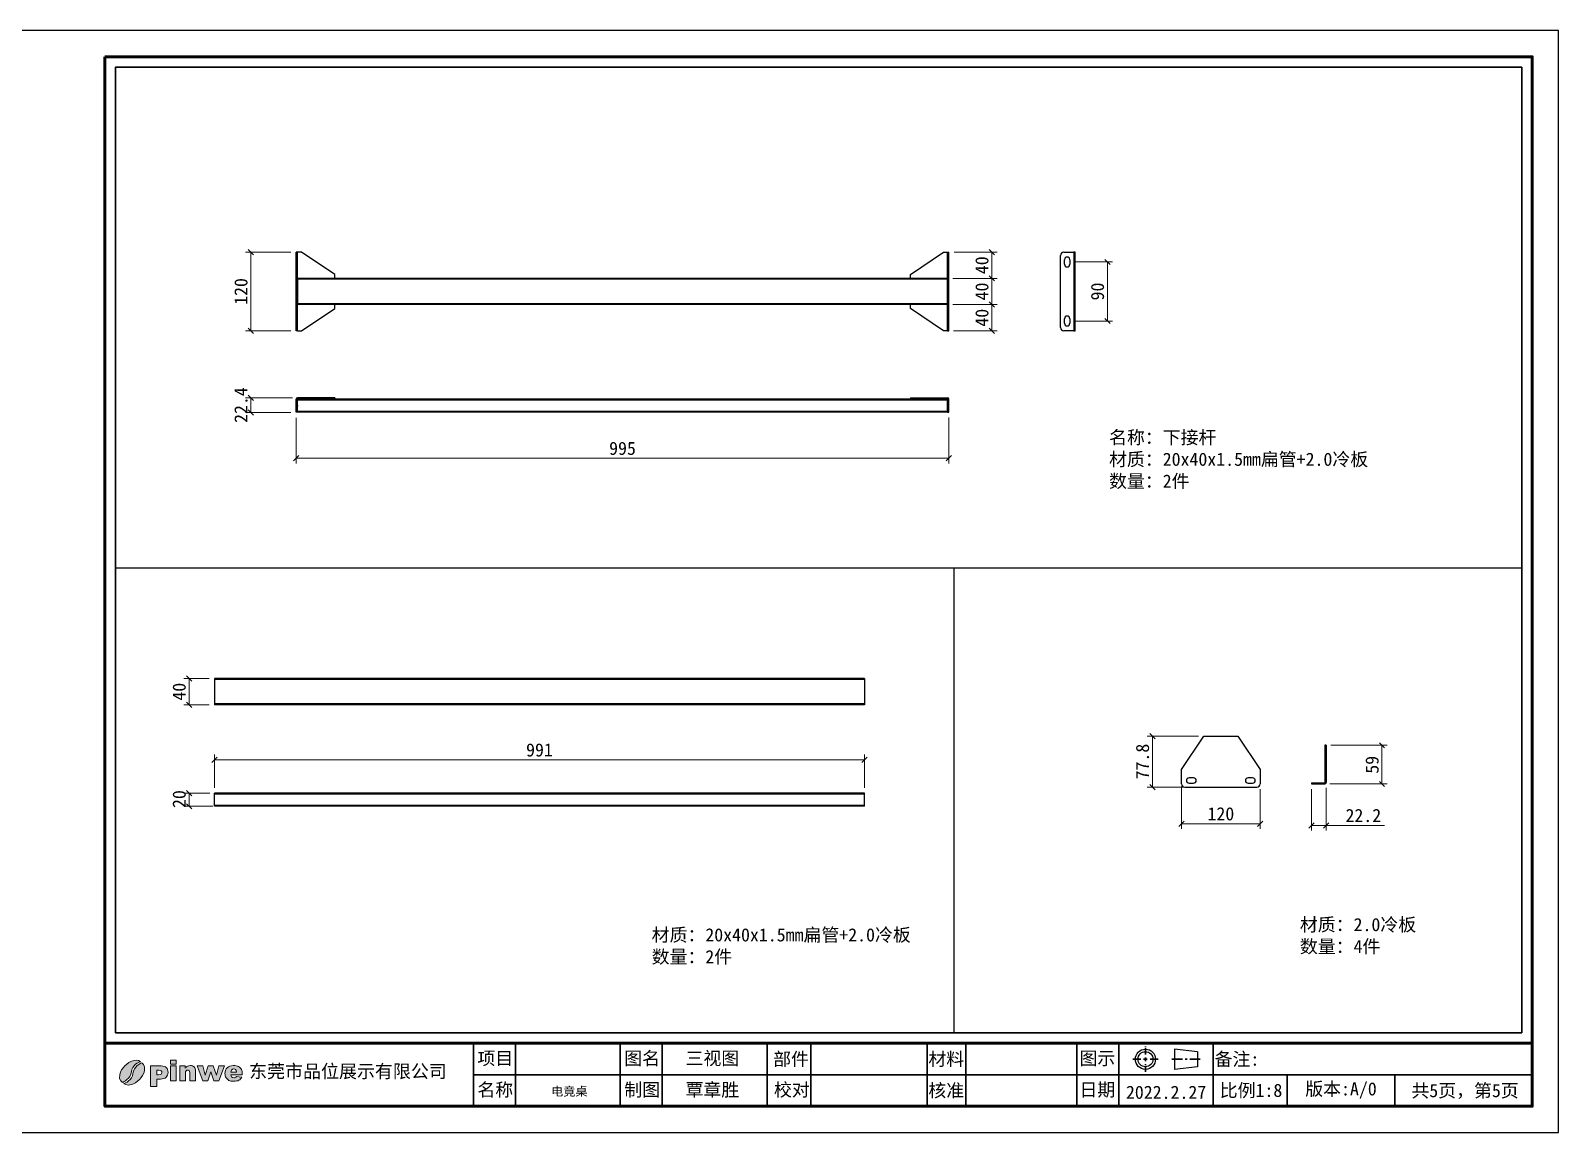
# Model space of a CAD drawing. Header units: inches. Extents: x 21728 to 86065, y -20660 to 1996.
# Drawn here: x 83736 to 86065, y -14953 to -13273 of the extents above; entities that cross this region are included whole.
import ezdxf

# ---------------------------------------------------------------- set-up
doc = ezdxf.new("R2010")
doc.units = ezdxf.units.IN
doc.header["$MEASUREMENT"] = 0
doc.linetypes.add('CENTER2', pattern=[28.575, 19.05, -3.175, 3.175, -3.175])
doc.layers.add('_U+56FE_U+5C42 1', color=7, linetype='Continuous')
doc.layers.add('图框', color=5, linetype='Continuous', lineweight=60)
doc.layers.add('轮廓线', color=7, linetype='Continuous', lineweight=30)
doc.styles.add('ee', font='simfang.ttf')
doc.styles.get("Standard").update_dxf_attribs({"font": 'arial.ttf'})
doc.styles.add('宋体', font='')
doc.styles.add('样式 1', font='')
doc.styles.get('宋体').set_extended_font_data('SimSun')
doc.styles.get('样式 1').set_extended_font_data('SimSun')
doc.dimstyles.new('1-8', dxfattribs={"dimscale": 8, "dimtxt": 2.5, "dimasz": 1, "dimexe": 1, "dimexo": 1, "dimtad": 1, "dimdec": 1, "dimdsep": 46, "dimtxsty": '宋体', "dimblk": 'OBLIQUE', "dimcen": 2.5, "dimclrd": 3, "dimclre": 3, "dimclrt": 256, "dimadec": 0, "dimazin": 0, "dimtfac": 1, "dimtdec": 1, "dimtmove": 1, "dimatfit": 3, "dimfxl": 0, "dimlwd": 9, "dimlwe": 9, "dimarcsym": 0})

# ---------------------------------------------------------------- blocks, each defined once
blk = doc.blocks.new('_Oblique')
at = {"color": 0, "linetype": 'ByBlock', "lineweight": -2}
blk.add_line((-0.5, -0.5), (0.5, 0.5), dxfattribs=at)
blk = doc.blocks.new('*D200')
at = {"color": 3, "lineweight": 9, "transparency": 16777216}
for p, q in [((84135.1, -13833), (84063.8, -13833)), ((84071.8, -13855.5), (84071.8, -13833)), ((84132.9, -13855.5), (84063.8, -13855.5))]:
    blk.add_line(p, q, dxfattribs=at)
at = {"layer": 'Defpoints', "color": 0, "transparency": 16777216}
for p in [(84071.8, -13833), (84143.1, -13833), (84140.9, -13855.5)]:
    blk.add_point(p, dxfattribs=at)
at = {"color": 3, "lineweight": 9, "transparency": 16777216, "xscale": 8, "yscale": 8, "zscale": 8}
for p, rotation in [((84071.8, -13833), 90), ((84071.8, -13855.5), 270)]:
    blk.add_blockref('_Oblique', p, dxfattribs=dict(at, rotation=rotation))
at = {"transparency": 16777216, "insert": (84056.8, -13844.2), "char_height": 20, "attachment_point": 5, "rotation": 90, "style": '宋体'}
blk.add_mtext('22.4', dxfattribs=at)
blk = doc.blocks.new('*D201')
at = {"color": 3, "lineweight": 9, "transparency": 16777216}
for p, q in [((84132.9, -13611), (84063.8, -13611)), ((84071.8, -13731), (84071.8, -13611)), ((84132.9, -13731), (84063.8, -13731))]:
    blk.add_line(p, q, dxfattribs=at)
at = {"layer": 'Defpoints', "color": 0, "transparency": 16777216}
for p in [(84071.8, -13611), (84140.9, -13611), (84140.9, -13731)]:
    blk.add_point(p, dxfattribs=at)
at = {"color": 3, "lineweight": 9, "transparency": 16777216, "xscale": 8, "yscale": 8, "zscale": 8}
for p, rotation in [((84071.8, -13611), 90), ((84071.8, -13731), 270)]:
    blk.add_blockref('_Oblique', p, dxfattribs=dict(at, rotation=rotation))
at = {"transparency": 16777216, "insert": (84056.8, -13671), "char_height": 20, "attachment_point": 5, "rotation": 90, "style": '宋体'}
blk.add_mtext('120', dxfattribs=at)
blk = doc.blocks.new('*D202')
at = {"color": 3, "lineweight": 9, "transparency": 16777216}
for p, q in [((85143.9, -13611), (85209.4, -13611)), ((85201.4, -13611), (85201.4, -13651)), ((85141.9, -13651), (85209.4, -13651))]:
    blk.add_line(p, q, dxfattribs=at)
at = {"layer": 'Defpoints', "color": 0, "transparency": 16777216}
for p in [(85135.9, -13611), (85133.9, -13651), (85201.4, -13651)]:
    blk.add_point(p, dxfattribs=at)
at = {"color": 3, "lineweight": 9, "transparency": 16777216, "xscale": 8, "yscale": 8, "zscale": 8}
for p, rotation in [((85201.4, -13611), 90), ((85201.4, -13651), 270)]:
    blk.add_blockref('_Oblique', p, dxfattribs=dict(at, rotation=rotation))
at = {"transparency": 16777216, "insert": (85186.4, -13631), "char_height": 20, "attachment_point": 5, "rotation": 90, "style": '宋体'}
blk.add_mtext('40', dxfattribs=at)
blk = doc.blocks.new('*D203')
at = {"color": 3, "lineweight": 9, "transparency": 16777216}
for p, q in [((85141.9, -13651), (85209.4, -13651)), ((85201.4, -13651), (85201.4, -13691)), ((85141.9, -13691), (85209.4, -13691))]:
    blk.add_line(p, q, dxfattribs=at)
at = {"layer": 'Defpoints', "color": 0, "transparency": 16777216}
for p in [(85133.9, -13651), (85133.9, -13691), (85201.4, -13691)]:
    blk.add_point(p, dxfattribs=at)
at = {"color": 3, "lineweight": 9, "transparency": 16777216, "xscale": 8, "yscale": 8, "zscale": 8}
for p, rotation in [((85201.4, -13651), 90), ((85201.4, -13691), 270)]:
    blk.add_blockref('_Oblique', p, dxfattribs=dict(at, rotation=rotation))
at = {"transparency": 16777216, "insert": (85186.4, -13671), "char_height": 20, "attachment_point": 5, "rotation": 90, "style": '宋体'}
blk.add_mtext('40', dxfattribs=at)
blk = doc.blocks.new('*D204')
at = {"color": 3, "lineweight": 9, "transparency": 16777216}
for p, q in [((85141.9, -13691), (85209.4, -13691)), ((85201.4, -13691), (85201.4, -13731)), ((85142.9, -13731), (85209.4, -13731))]:
    blk.add_line(p, q, dxfattribs=at)
at = {"layer": 'Defpoints', "color": 0, "transparency": 16777216}
for p in [(85133.9, -13691), (85134.9, -13731), (85201.4, -13731)]:
    blk.add_point(p, dxfattribs=at)
at = {"color": 3, "lineweight": 9, "transparency": 16777216, "xscale": 8, "yscale": 8, "zscale": 8}
for p, rotation in [((85201.4, -13691), 90), ((85201.4, -13731), 270)]:
    blk.add_blockref('_Oblique', p, dxfattribs=dict(at, rotation=rotation))
at = {"transparency": 16777216, "insert": (85186.4, -13711), "char_height": 20, "attachment_point": 5, "rotation": 90, "style": '宋体'}
blk.add_mtext('40', dxfattribs=at)
blk = doc.blocks.new('*D205')
at = {"color": 3, "lineweight": 9, "transparency": 16777216}
for p, q in [((85328.3, -13626), (85385.6, -13626)), ((85377.6, -13716), (85377.6, -13626)), ((85328.3, -13716), (85385.6, -13716))]:
    blk.add_line(p, q, dxfattribs=at)
at = {"layer": 'Defpoints', "color": 0, "transparency": 16777216}
for p in [(85320.3, -13626), (85377.6, -13626), (85320.3, -13716)]:
    blk.add_point(p, dxfattribs=at)
at = {"color": 3, "lineweight": 9, "transparency": 16777216, "xscale": 8, "yscale": 8, "zscale": 8}
for p, rotation in [((85377.6, -13626), 90), ((85377.6, -13716), 270)]:
    blk.add_blockref('_Oblique', p, dxfattribs=dict(at, rotation=rotation))
at = {"transparency": 16777216, "insert": (85362.6, -13671), "char_height": 20, "attachment_point": 5, "rotation": 90, "style": '宋体'}
blk.add_mtext('90', dxfattribs=at)
blk = doc.blocks.new('*D213')
at = {"color": 3, "lineweight": 9, "transparency": 16777216}
for p, q in [((84009.3, -14435.9), (83969.6, -14435.9)), ((83977.6, -14455.9), (83977.6, -14435.9)), ((84013.6, -14455.9), (83969.6, -14455.9))]:
    blk.add_line(p, q, dxfattribs=at)
at = {"layer": 'Defpoints', "color": 0, "transparency": 16777216}
for p in [(83977.6, -14435.9), (84017.3, -14435.9), (84021.6, -14455.9)]:
    blk.add_point(p, dxfattribs=at)
at = {"color": 3, "lineweight": 9, "transparency": 16777216, "xscale": 8, "yscale": 8, "zscale": 8}
for p, rotation in [((83977.6, -14435.9), 90), ((83977.6, -14455.9), 270)]:
    blk.add_blockref('_Oblique', p, dxfattribs=dict(at, rotation=rotation))
at = {"transparency": 16777216, "insert": (83962.6, -14444.9), "char_height": 20, "attachment_point": 5, "rotation": 90, "style": '宋体'}
blk.add_mtext('20', dxfattribs=at)
blk = doc.blocks.new('*D218')
at = {"color": 3, "lineweight": 9, "transparency": 16777216}
for p, q in [((84008.3, -14261.2), (83969.6, -14261.2)), ((83977.6, -14301.2), (83977.6, -14261.2)), ((84008.3, -14301.2), (83969.6, -14301.2))]:
    blk.add_line(p, q, dxfattribs=at)
at = {"layer": 'Defpoints', "color": 0, "transparency": 16777216}
for p in [(83977.6, -14261.2), (84016.3, -14261.2), (84016.3, -14301.2)]:
    blk.add_point(p, dxfattribs=at)
at = {"color": 3, "lineweight": 9, "transparency": 16777216, "xscale": 8, "yscale": 8, "zscale": 8}
for p, rotation in [((83977.6, -14261.2), 90), ((83977.6, -14301.2), 270)]:
    blk.add_blockref('_Oblique', p, dxfattribs=dict(at, rotation=rotation))
at = {"transparency": 16777216, "insert": (83962.6, -14281.2), "char_height": 20, "attachment_point": 5, "rotation": 90, "style": '宋体'}
blk.add_mtext('40', dxfattribs=at)
blk = doc.blocks.new('*D219')
at = {"color": 3, "lineweight": 9, "transparency": 16777216}
for p, q in [((84016.3, -14427.9), (84016.3, -14377.1)), ((84016.3, -14385.1), (85007.3, -14385.1)), ((85007.3, -14427.9), (85007.3, -14377.1))]:
    blk.add_line(p, q, dxfattribs=at)
at = {"layer": 'Defpoints', "color": 0, "transparency": 16777216}
for p in [(85007.3, -14385.1), (84016.3, -14435.9), (85007.3, -14435.9)]:
    blk.add_point(p, dxfattribs=at)
at = {"color": 3, "lineweight": 9, "transparency": 16777216, "xscale": 8, "yscale": 8, "zscale": 8, "rotation": 180}
blk.add_blockref('_Oblique', (84016.3, -14385.1), dxfattribs=at)
at = {"color": 3, "lineweight": 9, "transparency": 16777216, "xscale": 8, "yscale": 8, "zscale": 8}
blk.add_blockref('_Oblique', (85007.3, -14385.1), dxfattribs=at)
at = {"transparency": 16777216, "insert": (84511.8, -14370.1), "char_height": 20, "attachment_point": 5, "style": '宋体'}
blk.add_mtext('991', dxfattribs=at)
blk = doc.blocks.new('*D220')
at = {"color": 3, "lineweight": 9, "transparency": 16777216}
for p, q in [((84140.9, -13863.5), (84140.9, -13933.3)), ((85135.9, -13863.2), (85135.9, -13933.3)), ((84140.9, -13925.3), (85135.9, -13925.3))]:
    blk.add_line(p, q, dxfattribs=at)
at = {"layer": 'Defpoints', "color": 0, "transparency": 16777216}
for p in [(84140.9, -13855.5), (85135.9, -13855.2), (85135.9, -13925.3)]:
    blk.add_point(p, dxfattribs=at)
at = {"color": 3, "lineweight": 9, "transparency": 16777216, "xscale": 8, "yscale": 8, "zscale": 8, "rotation": 180}
blk.add_blockref('_Oblique', (84140.9, -13925.3), dxfattribs=at)
at = {"color": 3, "lineweight": 9, "transparency": 16777216, "xscale": 8, "yscale": 8, "zscale": 8}
blk.add_blockref('_Oblique', (85135.9, -13925.3), dxfattribs=at)
at = {"transparency": 16777216, "insert": (84638.4, -13910.3), "char_height": 20, "attachment_point": 5, "style": '宋体'}
blk.add_mtext('995', dxfattribs=at)
blk = doc.blocks.new('*D221')
at = {"color": 3, "lineweight": 9, "transparency": 16777216}
for p, q in [((85490.6, -14425.6), (85490.6, -14490.5)), ((85610.6, -14429.6), (85610.6, -14490.5)), ((85490.6, -14482.5), (85610.6, -14482.5))]:
    blk.add_line(p, q, dxfattribs=at)
at = {"layer": 'Defpoints', "color": 0, "transparency": 16777216}
for p in [(85490.6, -14417.6), (85610.6, -14421.6), (85610.6, -14482.5)]:
    blk.add_point(p, dxfattribs=at)
at = {"color": 3, "lineweight": 9, "transparency": 16777216, "xscale": 8, "yscale": 8, "zscale": 8, "rotation": 180}
blk.add_blockref('_Oblique', (85490.6, -14482.5), dxfattribs=at)
at = {"color": 3, "lineweight": 9, "transparency": 16777216, "xscale": 8, "yscale": 8, "zscale": 8}
blk.add_blockref('_Oblique', (85610.6, -14482.5), dxfattribs=at)
at = {"transparency": 16777216, "insert": (85550.6, -14467.5), "char_height": 20, "attachment_point": 5, "style": '宋体'}
blk.add_mtext('120', dxfattribs=at)
blk = doc.blocks.new('*D222')
at = {"color": 3, "lineweight": 9, "transparency": 16777216}
for p, q in [((85516.6, -14348.8), (85438.2, -14348.8)), ((85446.2, -14426.6), (85446.2, -14348.8)), ((85492.6, -14426.6), (85438.2, -14426.6))]:
    blk.add_line(p, q, dxfattribs=at)
at = {"layer": 'Defpoints', "color": 0, "transparency": 16777216}
for p in [(85446.2, -14348.8), (85524.6, -14348.8), (85500.6, -14426.6)]:
    blk.add_point(p, dxfattribs=at)
at = {"color": 3, "lineweight": 9, "transparency": 16777216, "xscale": 8, "yscale": 8, "zscale": 8}
for p, rotation in [((85446.2, -14348.8), 90), ((85446.2, -14426.6), 270)]:
    blk.add_blockref('_Oblique', p, dxfattribs=dict(at, rotation=rotation))
at = {"transparency": 16777216, "insert": (85431.2, -14387.7), "char_height": 20, "attachment_point": 5, "rotation": 90, "style": '宋体'}
blk.add_mtext('77.8', dxfattribs=at)
blk = doc.blocks.new('*D223')
at = {"color": 3, "lineweight": 9, "transparency": 16777216}
for p, q in [((85718.1, -14362.9), (85804.2, -14362.9)), ((85796.2, -14421.9), (85796.2, -14362.9)), ((85716.9, -14421.9), (85804.2, -14421.9))]:
    blk.add_line(p, q, dxfattribs=at)
at = {"layer": 'Defpoints', "color": 0, "transparency": 16777216}
for p in [(85710.1, -14362.9), (85796.2, -14362.9), (85708.9, -14421.9)]:
    blk.add_point(p, dxfattribs=at)
at = {"color": 3, "lineweight": 9, "transparency": 16777216, "xscale": 8, "yscale": 8, "zscale": 8}
for p, rotation in [((85796.2, -14362.9), 90), ((85796.2, -14421.9), 270)]:
    blk.add_blockref('_Oblique', p, dxfattribs=dict(at, rotation=rotation))
at = {"transparency": 16777216, "insert": (85781.2, -14392.6), "char_height": 20, "attachment_point": 5, "rotation": 90, "style": '宋体'}
blk.add_mtext('59', dxfattribs=at)
blk = doc.blocks.new('*D224')
at = {"color": 3, "lineweight": 9, "transparency": 16777216}
for p, q in [((85688.9, -14429.9), (85688.9, -14493)), ((85711.1, -14427.7), (85711.1, -14493)), ((85711.1, -14485), (85688.9, -14485)), ((85799.8, -14485), (85711.1, -14485))]:
    blk.add_line(p, q, dxfattribs=at)
at = {"layer": 'Defpoints', "color": 0, "transparency": 16777216}
for p in [(85688.9, -14421.9), (85711.1, -14419.7), (85688.9, -14485)]:
    blk.add_point(p, dxfattribs=at)
at = {"color": 3, "lineweight": 9, "transparency": 16777216, "xscale": 8, "yscale": 8, "zscale": 8, "rotation": 180}
blk.add_blockref('_Oblique', (85688.9, -14485), dxfattribs=at)
at = {"color": 3, "lineweight": 9, "transparency": 16777216, "xscale": 8, "yscale": 8, "zscale": 8}
blk.add_blockref('_Oblique', (85711.1, -14485), dxfattribs=at)
at = {"transparency": 16777216, "insert": (85767.8, -14470), "char_height": 20, "attachment_point": 5, "style": '宋体'}
blk.add_mtext('22.2', dxfattribs=at)

msp = doc.modelspace()

# ---------------------------------------------------------------- hatches: boundary and pattern name
h = msp.add_hatch(color=256)
h.dxf.hatch_style = 1
edge = h.paths.add_edge_path()
edge.add_spline(control_points=[(84058.78, -14865.29), (84058.78, -14865.29), (84041.21, -14865.29), (84041.21, -14865.29), (84041.37, -14866.7), (84041.74, -14867.75), (84042.35, -14868.44), (84043.2, -14869.43), (84044.3, -14869.92), (84045.67, -14869.92), (84046.54, -14869.92), (84047.36, -14869.7), (84048.13, -14869.28), (84048.6, -14869.01), (84049.12, -14868.53), (84049.66, -14867.85), (84049.66, -14867.85), (84058.29, -14868.64), (84058.29, -14868.64), (84056.97, -14870.93), (84055.38, -14872.58), (84053.52, -14873.57), (84051.65, -14874.57), (84048.97, -14875.07), (84045.49, -14875.07), (84042.45, -14875.07), (84040.08, -14874.64), (84038.34, -14873.79), (84036.6, -14872.93), (84035.17, -14871.58), (84034.02, -14869.72), (84032.88, -14867.86), (84032.31, -14865.67), (84032.31, -14863.16), (84032.31, -14859.58), (84033.46, -14856.68), (84035.75, -14854.47), (84038.03, -14852.27), (84041.19, -14851.16), (84045.22, -14851.16), (84048.49, -14851.16), (84051.07, -14851.66), (84052.96, -14852.65), (84054.86, -14853.64), (84056.3, -14855.07), (84057.3, -14856.96), (84058.29, -14858.83), (84058.78, -14861.29), (84058.78, -14864.3), (84058.78, -14864.3), (84058.78, -14865.29), (84058.78, -14865.29)], knot_values=[0, 0, 0, 0, 1, 1, 1, 2, 2, 2, 3, 3, 3, 4, 4, 4, 5, 5, 5, 6, 6, 6, 7, 7, 7, 8, 8, 8, 9, 9, 9, 10, 10, 10, 11, 11, 11, 12, 12, 12, 13, 13, 13, 14, 14, 14, 15, 15, 15, 16, 16, 16, 17, 17, 17, 17], degree=3, periodic=0)
edge = h.paths.add_edge_path(flags=16)
edge.add_spline(control_points=[(84049.88, -14861.11), (84049.71, -14859.41), (84049.25, -14858.19), (84048.51, -14857.45), (84047.77, -14856.72), (84046.8, -14856.35), (84045.59, -14856.35), (84044.19, -14856.35), (84043.08, -14856.91), (84042.24, -14858.02), (84041.71, -14858.71), (84041.38, -14859.74), (84041.23, -14861.11), (84041.23, -14861.11), (84049.88, -14861.11), (84049.88, -14861.11)], knot_values=[0, 0, 0, 0, 1, 1, 1, 2, 2, 2, 3, 3, 3, 4, 4, 4, 5, 5, 5, 5], degree=3, periodic=0)
h.paths.add_polyline_path([(83989.93, -14851.69), (83998.4, -14851.69), (84002.07, -14866.03), (84006.74, -14851.69), (84014.58, -14851.69), (84019.41, -14866.06), (84023.1, -14851.69), (84031.51, -14851.69), (84023.1, -14874.54), (84015.32, -14874.54), (84010.7, -14860.79), (84006.23, -14874.54), (83998.41, -14874.54)])
edge = h.paths.add_edge_path()
edge.add_spline(control_points=[(83963.27, -14851.69), (83963.27, -14851.69), (83971.43, -14851.69), (83971.43, -14851.69), (83971.43, -14851.69), (83971.43, -14855.41), (83971.43, -14855.41), (83972.65, -14853.88), (83973.87, -14852.79), (83975.12, -14852.14), (83976.37, -14851.49), (83977.88, -14851.16), (83979.67, -14851.16), (83982.09, -14851.16), (83983.98, -14851.88), (83985.35, -14853.32), (83986.72, -14854.76), (83987.4, -14856.99), (83987.4, -14860.01), (83987.4, -14860.01), (83987.4, -14874.54), (83987.4, -14874.54), (83987.4, -14874.54), (83978.59, -14874.54), (83978.59, -14874.54), (83978.59, -14874.54), (83978.59, -14861.97), (83978.59, -14861.97), (83978.59, -14860.53), (83978.33, -14859.52), (83977.8, -14858.92), (83977.27, -14858.33), (83976.53, -14858.03), (83975.58, -14858.03), (83974.53, -14858.03), (83973.67, -14858.43), (83973.01, -14859.23), (83972.36, -14860.04), (83972.03, -14861.48), (83972.03, -14863.56), (83972.03, -14863.56), (83972.03, -14874.54), (83972.03, -14874.54), (83972.03, -14874.54), (83963.27, -14874.54), (83963.27, -14874.54), (83963.27, -14874.54), (83963.27, -14851.69), (83963.27, -14851.69)], knot_values=[0, 0, 0, 0, 1, 1, 1, 2, 2, 2, 3, 3, 3, 4, 4, 4, 5, 5, 5, 6, 6, 6, 7, 7, 7, 8, 8, 8, 9, 9, 9, 10, 10, 10, 11, 11, 11, 12, 12, 12, 13, 13, 13, 14, 14, 14, 15, 15, 15, 16, 16, 16, 16], degree=3, periodic=0)
h.paths.add_polyline_path([(83949.06, -14843.01), (83957.83, -14843.01), (83957.83, -14848.96), (83949.06, -14848.96)])
h.paths.add_polyline_path([(83949.06, -14851.69), (83957.83, -14851.69), (83957.83, -14874.54), (83949.06, -14874.54)])
edge = h.paths.add_edge_path()
edge.add_spline(control_points=[(83918.79, -14851.84), (83918.79, -14851.84), (83934.99, -14851.84), (83934.99, -14851.84), (83938.52, -14851.84), (83941.17, -14852.68), (83942.93, -14854.36), (83944.68, -14856.04), (83945.56, -14858.43), (83945.56, -14861.54), (83945.56, -14864.72), (83944.6, -14867.22), (83942.69, -14869.01), (83940.77, -14870.81), (83937.84, -14871.7), (83933.91, -14871.7), (83933.91, -14871.7), (83928.56, -14871.7), (83928.56, -14871.7), (83928.56, -14871.7), (83928.56, -14883.37), (83928.56, -14883.37), (83928.56, -14883.37), (83918.79, -14883.37), (83918.79, -14883.37), (83918.79, -14883.37), (83918.79, -14851.84), (83918.79, -14851.84)], knot_values=[0, 0, 0, 0, 1, 1, 1, 2, 2, 2, 3, 3, 3, 4, 4, 4, 5, 5, 5, 6, 6, 6, 7, 7, 7, 8, 8, 8, 9, 9, 9, 9], degree=3, periodic=0)
edge = h.paths.add_edge_path(flags=16)
edge.add_spline(control_points=[(83928.56, -14865.32), (83928.56, -14865.32), (83930.96, -14865.32), (83930.96, -14865.32), (83932.86, -14865.32), (83934.19, -14864.99), (83934.95, -14864.33), (83935.71, -14863.68), (83936.1, -14862.84), (83936.1, -14861.82), (83936.1, -14860.83), (83935.77, -14860), (83935.1, -14859.31), (83934.44, -14858.62), (83933.19, -14858.27), (83931.35, -14858.27), (83931.35, -14858.27), (83928.56, -14858.27), (83928.56, -14858.27), (83928.56, -14858.27), (83928.56, -14865.32), (83928.56, -14865.32)], knot_values=[0, 0, 0, 0, 1, 1, 1, 2, 2, 2, 3, 3, 3, 4, 4, 4, 5, 5, 5, 6, 6, 6, 7, 7, 7, 7], degree=3, periodic=0)
edge = h.paths.add_edge_path()
edge.add_spline(control_points=[(83878, -14878.64), (83878, -14878.64), (83882.35, -14882.38), (83889.82, -14880.13), (83897.29, -14877.89), (83907.63, -14868.89), (83909.74, -14859.11), (83911.84, -14849.32), (83904.83, -14847.18), (83904.83, -14847.18), (83904.83, -14847.18), (83892.6, -14852.89), (83891.99, -14863.15), (83891.38, -14873.41), (83879.9, -14878.5), (83878, -14878.64)], knot_values=[0, 0, 0, 0, 1, 1, 1, 2, 2, 2, 3, 3, 3, 4, 4, 4, 5, 5, 5, 5], degree=3, periodic=0)
edge = h.paths.add_edge_path()
edge.add_spline(control_points=[(83903.61, -14845.32), (83903.61, -14845.32), (83899.26, -14841.58), (83891.79, -14843.82), (83884.32, -14846.07), (83873.98, -14855.07), (83871.87, -14864.85), (83869.77, -14874.64), (83876.78, -14876.77), (83876.78, -14876.77), (83876.78, -14876.77), (83889.01, -14871.07), (83889.62, -14860.81), (83890.23, -14850.55), (83901.71, -14845.46), (83903.61, -14845.32)], knot_values=[0, 0, 0, 0, 1, 1, 1, 2, 2, 2, 3, 3, 3, 4, 4, 4, 5, 5, 5, 5], degree=3, periodic=0)

# ---------------------------------------------------------------- linework, layer by layer
at = {"color": 7, "linetype": 'Continuous', "lineweight": 25}
for p, q in [((84142.94, -13611.01), (84140.94, -13611.01)), ((84140.94, -13616.01), (84140.94, -13611.01)), ((84142.94, -13616.01), (84140.94, -13616.01)), ((84140.94, -13726.01), (84140.94, -13616.01)), ((84142.94, -13616.01), (84142.94, -13611.01)), ((84143.14, -13611.01), (84142.94, -13611.01)), ((84142.94, -13726.01), (84142.94, -13616.01)), ((84148.94, -13611.01), (84143.14, -13611.01)), ((84143.14, -13651.01), (84143.14, -13611.01)), ((84199.65, -13645.01), (84148.94, -13611.01)), ((85077.23, -13645.01), (85127.94, -13611.01)), ((85127.94, -13611.01), (85133.74, -13611.01)), ((85133.74, -13611.01), (85133.94, -13611.01)), ((85133.74, -13651.01), (85133.74, -13611.01)), ((85133.94, -13611.01), (85135.94, -13611.01)), ((85133.94, -13616.01), (85133.94, -13611.01)), ((85133.94, -13616.01), (85135.94, -13616.01)), ((85133.94, -13726.01), (85133.94, -13616.01)), ((85135.94, -13616.01), (85135.94, -13611.01)), ((85135.94, -13726.01), (85135.94, -13616.01)), ((85306.28, -13726.01), (85306.28, -13616.01)), ((85311.28, -13611.01), (85326.28, -13611.01)), ((85312.28, -13629.51), (85312.28, -13622.51)), ((85320.28, -13622.51), (85320.28, -13629.51)), ((85326.28, -13611.01), (85326.28, -13731.01)), ((85328.48, -13611.01), (85326.28, -13611.01)), ((85328.48, -13731.01), (85328.48, -13611.01)), ((84199.65, -13651.01), (84199.65, -13645.01)), ((85077.23, -13651.01), (85077.23, -13645.01)), ((85133.94, -13651.01), (84142.94, -13651.01)), ((85133.94, -13652.41), (84142.94, -13652.41)), ((84142.94, -13652.41), (84142.94, -13689.61)), ((85133.94, -13652.41), (85133.94, -13689.61)), ((85133.94, -13689.61), (84142.94, -13689.61)), ((85133.94, -13691.01), (84142.94, -13691.01)), ((84143.14, -13731.01), (84143.14, -13691.01)), ((84199.65, -13697.01), (84199.65, -13691.01)), ((85077.23, -13697.01), (85077.23, -13691.01)), ((85133.74, -13731.01), (85133.74, -13691.01)), ((84148.94, -13731.01), (84199.65, -13697.01)), ((85127.94, -13731.01), (85077.23, -13697.01)), ((85312.28, -13719.51), (85312.28, -13712.51)), ((85320.28, -13712.51), (85320.28, -13719.51)), ((84140.94, -13731.01), (84140.94, -13726.01)), ((84142.94, -13726.01), (84140.94, -13726.01)), ((84142.94, -13731.01), (84140.94, -13731.01)), ((84142.94, -13731.01), (84142.94, -13726.01)), ((84142.94, -13731.01), (84143.14, -13731.01)), ((84143.14, -13731.01), (84148.94, -13731.01)), ((85133.74, -13731.01), (85127.94, -13731.01)), ((85133.94, -13731.01), (85133.74, -13731.01)), ((85133.94, -13731.01), (85133.94, -13726.01)), ((85133.94, -13726.01), (85135.94, -13726.01)), ((85133.94, -13731.01), (85135.94, -13731.01)), ((85135.94, -13731.01), (85135.94, -13726.01)), ((85326.28, -13731.01), (85311.28, -13731.01)), ((85326.28, -13731.01), (85328.48, -13731.01)), ((84140.94, -13850.23), (84140.94, -13835.23)), ((84142.94, -13835.23), (84140.94, -13835.23)), ((85133.94, -13835.23), (84142.94, -13835.23)), ((84142.94, -13850.23), (84142.94, -13835.23)), ((84143.14, -13835.03), (84143.14, -13833.03)), ((84148.94, -13833.03), (84143.14, -13833.03)), ((84148.94, -13835.03), (84143.14, -13835.03)), ((84148.94, -13833.03), (84148.94, -13835.03)), ((84199.65, -13833.03), (84148.94, -13833.03)), ((84199.65, -13835.03), (84148.94, -13835.03)), ((84199.65, -13833.03), (84199.65, -13835.03)), ((85077.23, -13833.03), (85077.23, -13835.03)), ((85077.23, -13833.03), (85127.94, -13833.03)), ((85077.23, -13835.03), (85127.94, -13835.03)), ((85127.94, -13833.03), (85127.94, -13835.03)), ((85127.94, -13833.03), (85133.74, -13833.03)), ((85127.94, -13835.03), (85133.74, -13835.03)), ((85133.74, -13835.03), (85133.74, -13833.03)), ((85133.94, -13835.23), (85135.94, -13835.23)), ((85133.94, -13850.23), (85133.94, -13835.23)), ((85135.94, -13850.23), (85135.94, -13835.23)), ((84142.94, -13850.23), (84140.94, -13850.23)), ((84140.94, -13855.23), (84140.94, -13850.23)), ((84142.94, -13855.23), (84140.94, -13855.23)), ((85133.94, -13836.63), (84142.94, -13836.63)), ((84142.94, -13855.23), (84142.94, -13850.23)), ((85133.94, -13853.83), (84142.94, -13853.83)), ((85133.94, -13855.23), (84142.94, -13855.23)), ((85133.94, -13850.23), (85135.94, -13850.23)), ((85133.94, -13855.23), (85133.94, -13850.23)), ((85133.94, -13855.23), (85135.94, -13855.23)), ((85135.94, -13855.23), (85135.94, -13850.23)), ((84016.34, -14261.17), (84016.34, -14301.17)), ((85007.34, -14261.17), (84016.34, -14261.17)), ((85007.34, -14262.57), (84016.34, -14262.57)), ((85007.34, -14261.17), (85007.34, -14301.17)), ((85007.34, -14299.77), (84016.34, -14299.77)), ((85007.34, -14301.17), (84016.34, -14301.17)), ((85490.56, -14399.83), (85524.56, -14348.83)), ((85524.56, -14348.83), (85576.56, -14348.83)), ((85576.56, -14348.83), (85610.56, -14399.83)), ((85711.12, -14362.9), (85709.12, -14362.9)), ((85709.12, -14362.9), (85709.12, -14413.91)), ((85711.12, -14362.9), (85711.12, -14413.91)), ((85490.56, -14421.63), (85490.56, -14399.83)), ((85509.06, -14412.63), (85502.06, -14412.63)), ((85599.06, -14412.63), (85592.06, -14412.63)), ((85610.56, -14399.83), (85610.56, -14421.63)), ((85709.12, -14413.91), (85709.12, -14419.71)), ((85711.12, -14413.91), (85709.12, -14413.91)), ((85711.12, -14413.91), (85711.12, -14419.71)), ((85007.34, -14435.89), (84016.34, -14435.89)), ((84016.34, -14455.89), (84016.34, -14435.89)), ((85007.34, -14437.29), (84016.34, -14437.29)), ((85007.34, -14455.89), (85007.34, -14435.89)), ((85495.56, -14426.63), (85605.56, -14426.63)), ((85502.06, -14420.63), (85509.06, -14420.63)), ((85592.06, -14420.63), (85599.06, -14420.63)), ((85688.92, -14419.91), (85688.92, -14421.91)), ((85688.92, -14419.91), (85693.92, -14419.91)), ((85688.92, -14421.91), (85693.92, -14421.91)), ((85693.92, -14419.91), (85693.92, -14421.91)), ((85693.92, -14419.91), (85708.92, -14419.91)), ((85693.92, -14421.91), (85708.92, -14421.91)), ((85708.92, -14419.91), (85708.92, -14421.91)), ((85709.12, -14419.71), (85711.12, -14419.71)), ((85007.34, -14454.49), (84016.34, -14454.49)), ((85007.34, -14455.89), (84016.34, -14455.89))]:
    msp.add_line(p, q, dxfattribs=at)
at = {"color": 7, "linetype": 'Continuous'}
for q in [(84142.94, -13844.61), (84143.25, -13845.23)]:
    msp.add_line((84142.94, -13845.23), q, dxfattribs=at)
at = {"color": 1}
for p, q in [((83865.23, -14092.29), (86009.23, -14092.29)), ((85143.73, -14092.29), (85143.73, -14801.17))]:
    msp.add_line(p, q, dxfattribs=at)
at = {"color": 14, "lineweight": 25}
for p, q in [((85480.02, -14826.23), (85480.02, -14856.95)), ((85515.22, -14830.07), (85480.02, -14826.23)), ((85515.22, -14830.07), (85515.22, -14853.11)), ((85515.22, -14853.11), (85480.02, -14856.95))]:
    msp.add_line(p, q, dxfattribs=at)
for radius in [15.36, 11.52]:
    msp.add_circle((85435.57, -14841.59), radius, dxfattribs=at)
at = {"color": 7, "linetype": 'Continuous', "lineweight": 25}
for centre, radius, start, end in [((85311.28, -13616.01), 5, 90, 180), ((85316.28, -13622.51), 4, 90, 180), ((85316.28, -13622.51), 4, 0, 90), ((85316.28, -13629.51), 4, 180, 270), ((85316.28, -13629.51), 4, 270, 0), ((85316.28, -13712.51), 4, 90, 180), ((85316.28, -13712.51), 4, 0, 90), ((85311.28, -13726.01), 5, 180, 270), ((85316.28, -13719.51), 4, 180, 270), ((85316.28, -13719.51), 4, 270, 0), ((84143.14, -13835.23), 2.2, 90, 180), ((84143.14, -13835.23), 0.2, 90, 180), ((85133.74, -13835.23), 2.2, 0, 90), ((85133.74, -13835.23), 0.2, 0, 90), ((85502.06, -14416.63), 4, 90, 270), ((85509.06, -14416.63), 4, 270, 90), ((85592.06, -14416.63), 4, 90, 270), ((85599.06, -14416.63), 4, 270, 90), ((85495.56, -14421.63), 5, 180, 270), ((85605.56, -14421.63), 5, 270, 0), ((85708.92, -14419.71), 2.2, 270, 0), ((85708.92, -14419.71), 0.2, 270, 0)]:
    msp.add_arc(centre, radius, start, end, dxfattribs=at)
at = {"color": 7, "linetype": 'Continuous'}
msp.add_point((84142.94, -13845.23), dxfattribs=at)
at = {"layer": '_U+56FE_U+5C42 1', "lineweight": 0}
for points in [[(83949.06, -14843.01), (83957.83, -14843.01), (83957.83, -14848.96), (83949.06, -14848.96), (83949.06, -14843.01)], [(83949.06, -14851.69), (83957.83, -14851.69), (83957.83, -14874.54), (83949.06, -14874.54), (83949.06, -14851.69)], [(83989.93, -14851.69), (83998.4, -14851.69), (84002.07, -14866.03), (84006.74, -14851.69), (84014.58, -14851.69), (84019.41, -14866.06), (84023.1, -14851.69), (84031.51, -14851.69), (84023.1, -14874.54), (84015.32, -14874.54), (84010.7, -14860.79), (84006.23, -14874.54), (83998.41, -14874.54), (83989.93, -14851.69)]]:
    msp.add_lwpolyline(points, dxfattribs=at)
for points, knots in [([(83903.61, -14845.32), (83903.61, -14845.32), (83899.26, -14841.58), (83891.79, -14843.82), (83884.32, -14846.07), (83873.98, -14855.07), (83871.87, -14864.85), (83869.77, -14874.64), (83876.78, -14876.77), (83876.78, -14876.77), (83876.78, -14876.77), (83889.01, -14871.07), (83889.62, -14860.81), (83890.23, -14850.55), (83901.71, -14845.46), (83903.61, -14845.32)], [0, 0, 0, 0, 1, 1, 1, 2, 2, 2, 3, 3, 3, 4, 4, 4, 5, 5, 5, 5]), ([(83878, -14878.64), (83878, -14878.64), (83882.35, -14882.38), (83889.82, -14880.13), (83897.29, -14877.89), (83907.63, -14868.89), (83909.74, -14859.11), (83911.84, -14849.32), (83904.83, -14847.18), (83904.83, -14847.18), (83904.83, -14847.18), (83892.6, -14852.89), (83891.99, -14863.15), (83891.38, -14873.41), (83879.9, -14878.5), (83878, -14878.64)], [0, 0, 0, 0, 1, 1, 1, 2, 2, 2, 3, 3, 3, 4, 4, 4, 5, 5, 5, 5]), ([(83918.79, -14851.84), (83918.79, -14851.84), (83934.99, -14851.84), (83934.99, -14851.84), (83938.52, -14851.84), (83941.17, -14852.68), (83942.93, -14854.36), (83944.68, -14856.04), (83945.56, -14858.43), (83945.56, -14861.54), (83945.56, -14864.72), (83944.6, -14867.22), (83942.69, -14869.01), (83940.77, -14870.81), (83937.84, -14871.7), (83933.91, -14871.7), (83933.91, -14871.7), (83928.56, -14871.7), (83928.56, -14871.7), (83928.56, -14871.7), (83928.56, -14883.37), (83928.56, -14883.37), (83928.56, -14883.37), (83918.79, -14883.37), (83918.79, -14883.37), (83918.79, -14883.37), (83918.79, -14851.84), (83918.79, -14851.84)], [0, 0, 0, 0, 1, 1, 1, 2, 2, 2, 3, 3, 3, 4, 4, 4, 5, 5, 5, 6, 6, 6, 7, 7, 7, 8, 8, 8, 9, 9, 9, 9]), ([(83928.56, -14865.32), (83928.56, -14865.32), (83930.96, -14865.32), (83930.96, -14865.32), (83932.86, -14865.32), (83934.19, -14864.99), (83934.95, -14864.33), (83935.71, -14863.68), (83936.1, -14862.84), (83936.1, -14861.82), (83936.1, -14860.83), (83935.77, -14860), (83935.1, -14859.31), (83934.44, -14858.62), (83933.19, -14858.27), (83931.35, -14858.27), (83931.35, -14858.27), (83928.56, -14858.27), (83928.56, -14858.27), (83928.56, -14858.27), (83928.56, -14865.32), (83928.56, -14865.32)], [0, 0, 0, 0, 1, 1, 1, 2, 2, 2, 3, 3, 3, 4, 4, 4, 5, 5, 5, 6, 6, 6, 7, 7, 7, 7]), ([(83963.27, -14851.69), (83963.27, -14851.69), (83971.43, -14851.69), (83971.43, -14851.69), (83971.43, -14851.69), (83971.43, -14855.41), (83971.43, -14855.41), (83972.65, -14853.88), (83973.87, -14852.79), (83975.12, -14852.14), (83976.37, -14851.49), (83977.88, -14851.16), (83979.67, -14851.16), (83982.09, -14851.16), (83983.98, -14851.88), (83985.35, -14853.32), (83986.72, -14854.76), (83987.4, -14856.99), (83987.4, -14860.01), (83987.4, -14860.01), (83987.4, -14874.54), (83987.4, -14874.54), (83987.4, -14874.54), (83978.59, -14874.54), (83978.59, -14874.54), (83978.59, -14874.54), (83978.59, -14861.97), (83978.59, -14861.97), (83978.59, -14860.53), (83978.33, -14859.52), (83977.8, -14858.92), (83977.27, -14858.33), (83976.53, -14858.03), (83975.58, -14858.03), (83974.53, -14858.03), (83973.67, -14858.43), (83973.01, -14859.23), (83972.36, -14860.04), (83972.03, -14861.48), (83972.03, -14863.56), (83972.03, -14863.56), (83972.03, -14874.54), (83972.03, -14874.54), (83972.03, -14874.54), (83963.27, -14874.54), (83963.27, -14874.54), (83963.27, -14874.54), (83963.27, -14851.69), (83963.27, -14851.69)], [0, 0, 0, 0, 1, 1, 1, 2, 2, 2, 3, 3, 3, 4, 4, 4, 5, 5, 5, 6, 6, 6, 7, 7, 7, 8, 8, 8, 9, 9, 9, 10, 10, 10, 11, 11, 11, 12, 12, 12, 13, 13, 13, 14, 14, 14, 15, 15, 15, 16, 16, 16, 16]), ([(84058.78, -14865.29), (84058.78, -14865.29), (84041.21, -14865.29), (84041.21, -14865.29), (84041.37, -14866.7), (84041.74, -14867.75), (84042.35, -14868.44), (84043.2, -14869.43), (84044.3, -14869.92), (84045.67, -14869.92), (84046.54, -14869.92), (84047.36, -14869.7), (84048.13, -14869.28), (84048.6, -14869.01), (84049.12, -14868.53), (84049.66, -14867.85), (84049.66, -14867.85), (84058.29, -14868.64), (84058.29, -14868.64), (84056.97, -14870.93), (84055.38, -14872.58), (84053.52, -14873.57), (84051.65, -14874.57), (84048.97, -14875.07), (84045.49, -14875.07), (84042.45, -14875.07), (84040.08, -14874.64), (84038.34, -14873.79), (84036.6, -14872.93), (84035.17, -14871.58), (84034.02, -14869.72), (84032.88, -14867.86), (84032.31, -14865.67), (84032.31, -14863.16), (84032.31, -14859.58), (84033.46, -14856.68), (84035.75, -14854.47), (84038.03, -14852.27), (84041.19, -14851.16), (84045.22, -14851.16), (84048.49, -14851.16), (84051.07, -14851.66), (84052.96, -14852.65), (84054.86, -14853.64), (84056.3, -14855.07), (84057.3, -14856.96), (84058.29, -14858.83), (84058.78, -14861.29), (84058.78, -14864.3), (84058.78, -14864.3), (84058.78, -14865.29), (84058.78, -14865.29)], [0, 0, 0, 0, 1, 1, 1, 2, 2, 2, 3, 3, 3, 4, 4, 4, 5, 5, 5, 6, 6, 6, 7, 7, 7, 8, 8, 8, 9, 9, 9, 10, 10, 10, 11, 11, 11, 12, 12, 12, 13, 13, 13, 14, 14, 14, 15, 15, 15, 16, 16, 16, 17, 17, 17, 17]), ([(84049.88, -14861.11), (84049.71, -14859.41), (84049.25, -14858.19), (84048.51, -14857.45), (84047.77, -14856.72), (84046.8, -14856.35), (84045.59, -14856.35), (84044.19, -14856.35), (84043.08, -14856.91), (84042.24, -14858.02), (84041.71, -14858.71), (84041.38, -14859.74), (84041.23, -14861.11), (84041.23, -14861.11), (84049.88, -14861.11), (84049.88, -14861.11)], [0, 0, 0, 0, 1, 1, 1, 2, 2, 2, 3, 3, 3, 4, 4, 4, 5, 5, 5, 5])]:
    msp.add_open_spline(points, degree=3, knots=knots, dxfattribs=at)
at = {"layer": 'Defpoints'}
msp.add_lwpolyline([(83689.23, -14953.17), (86065.23, -14953.17), (86065.23, -13273.17), (83689.23, -13273.17)], close=True, dxfattribs=at)
at = {"layer": '图框', "color": 32}
msp.add_lwpolyline([(83849.23, -13313.17), (86025.23, -13313.17), (86025.23, -14913.17), (83849.23, -14913.17)], close=True, dxfattribs=at)
msp.add_lwpolyline([(83849.23, -14817.17), (86025.23, -14817.17)], dxfattribs=at)
at = {"layer": '轮廓线'}
for p, q in [((84411.07, -14913.17), (84411.07, -14817.17)), ((84475.07, -14913.17), (84475.07, -14817.17)), ((84635.07, -14913.17), (84635.07, -14817.17)), ((84699.07, -14913.17), (84699.07, -14817.17)), ((84859.07, -14913.17), (84859.07, -14817.17)), ((84925.43, -14913.17), (84925.43, -14817.17)), ((85103.08, -14913.17), (85103.08, -14817.17)), ((85161.56, -14913.17), (85161.56, -14817.17)), ((85331.07, -14913.17), (85331.07, -14817.17)), ((85395.07, -14913.17), (85395.07, -14817.17)), ((85539.07, -14865.17), (85539.07, -14817.17)), ((84411.07, -14865.17), (86025.23, -14865.17)), ((85539.07, -14913.17), (85539.07, -14865.17)), ((85651.87, -14913.17), (85651.87, -14865.17)), ((85815.61, -14913.17), (85815.61, -14865.17))]:
    msp.add_line(p, q, dxfattribs=at)
at = {"layer": '轮廓线', "color": 4, "linetype": 'CENTER2', "ltscale": 0.5}
for p, q in [((85435.57, -14834.35), (85435.57, -14822.23)), ((85435.57, -14844.43), (85435.57, -14838.75)), ((85435.57, -14860.95), (85435.57, -14848.82))]:
    msp.add_line(p, q, dxfattribs=at)
at = {"layer": '轮廓线', "color": 4, "linetype": 'CENTER2'}
for p, q in [((85416.21, -14841.59), (85428.33, -14841.59)), ((85432.73, -14841.59), (85438.41, -14841.59)), ((85442.8, -14841.59), (85454.93, -14841.59))]:
    msp.add_line(p, q, dxfattribs=at)
at = {"layer": '轮廓线', "color": 4}
for p, q in [((85476.02, -14841.59), (85492.15, -14841.59)), ((85496.15, -14841.59), (85499.26, -14841.59)), ((85503.26, -14841.59), (85519.22, -14841.59))]:
    msp.add_line(p, q, dxfattribs=at)
at = {"layer": '轮廓线', "color": 7}
msp.add_lwpolyline([(83865.23, -14801.17), (86009.23, -14801.17), (86009.23, -13329.17), (83865.23, -13329.17)], close=True, dxfattribs=at)

# ---------------------------------------------------------------- texts
at = {"color": 7, "lineweight": 15, "char_height": 20, "attachment_point": 4, "style": 'ee'}
for s, insert, width in [('\\P名称：{\\fSimSun|b1|i0|c134|p2;\\C256;下接杆\\P}材质：20x40x1.5mm扁管+2.0冷板\\P数量：2件', (85380.1, -13911.25), 533.1676), ('\\P材质：2.0冷板\\P数量：4件', (85671.06, -14637.39), 418.1733), ('\\P材质：20x40x1.5mm扁管+2.0冷板\\P数量：2件', (84682.81, -14653.03), 533.1676)]:
    msp.add_mtext(s, dxfattribs=dict(at, insert=insert, width=width))
at = {"insert": (84069.13, -14849.84, 2.58), "char_height": 20.0908, "width": 1329.106, "attachment_point": 1}
msp.add_mtext('{\\fSimSun|b0|i0|c134|p2;东莞市品位展示有限公司}', dxfattribs=at)
at = {"layer": '轮廓线', "attachment_point": 5, "style": '样式 1'}
for s, insert, char_height, width in [('{\\fSimSun|b1|i0|c134|p2;项目}', (84444.47, -14841.17), 20, 149.7729), ('{\\fSimSun|b1|i0|c134|p2;图名}', (84668.22, -14841.17), 20, 149.7729), ('{\\fSimSun|b1|i0|c134|p2;三视图}', (84775.41, -14841.17), 20, 149.7729), ('{\\fSimSun|b1|i0|c134|p2;部件}', (84895.37, -14842.37), 20, 149.7729), ('{\\fSimSun|b1|i0|c134|p2;材料}', (85131.96, -14842.3), 20, 149.7729), ('{\\fSimSun|b1|i0|c134|p2;图示}', (85362.29, -14841.17), 20, 149.7729), ('{\\fSimSun|b1|i0|c134|p2;备注:}', (85575.12, -14842.43), 20, 149.7729), ('{\\fSimSun|b1|i0|c134|p2;名称}', (84444.42, -14889.17), 20, 149.7729), ('{\\fSimSun|b1|i0|c134|p2;电竟桌}', (84557.32, -14891.13), 13.6, 176.9097), ('{\\fSimSun|b1|i0|c134|p2;制图}', (84668.42, -14889.17), 20, 149.7729), ('{\\fSimSun|b1|i0|c134|p2;覃章胜}', (84775.41, -14889.17), 20, 149.7729), ('{\\fSimSun|b1|i0|c134|p2;校对}', (84896.52, -14889.17), 20, 149.7729), ('{\\fSimSun|b1|i0|c134|p2;核准}', (85131.96, -14890.3), 20, 149.7729), ('{\\fSimSun|b1|i0|c134|p2;日期}', (85362.29, -14889.17), 20, 149.7729), ('{\\fSimSun|b1|i0|c134|p2;2022.2.27}', (85467.07, -14892.07), 20, 144), ('{\\fSimSun|b1|i0|c134|p2;比例1:8}', (85596.57, -14890.06), 20, 135.4819), ('{\\fSimSun|b1|i0|c134|p2;版本:A/0}', (85733.74, -14889.17), 20, 163.7382), ('{\\fSimSun|b1|i0|c134|p2;共5页，第5页}', (85922.89, -14890.83), 20, 230.0387)]:
    msp.add_mtext(s, dxfattribs=dict(at, insert=insert, char_height=char_height, width=width))

# ---------------------------------------------------------------- dimensions: what is measured, and where the dimension line sits
at = {"color": 1}
for base, p1, p2, picture, middle in [((84071.77, -13611.01), (84140.94, -13731.01), (84140.94, -13611.01), '*D201', (84056.77, -13671.01)), ((85201.43, -13651.01), (85135.94, -13611.01), (85133.94, -13651.01), '*D202', (85186.43, -13631.01)), ((85377.61, -13626.01), (85320.28, -13716.01), (85320.28, -13626.01), '*D205', (85362.61, -13671.01)), ((85201.43, -13691.01), (85133.94, -13651.01), (85133.94, -13691.01), '*D203', (85186.43, -13671.01)), ((85201.43, -13731.01), (85133.94, -13691.01), (85134.94, -13731.01), '*D204', (85186.43, -13711.01)), ((83977.57, -14261.17), (84016.34, -14301.17), (84016.34, -14261.17), '*D218', (83962.57, -14281.17)), ((85446.24, -14348.83), (85500.57, -14426.63), (85524.56, -14348.83), '*D222', (85431.24, -14387.73))]:
    dim = msp.add_linear_dim(base=base, p1=p1, p2=p2, angle=90, dimstyle='1-8', dxfattribs=at)
    dim.commit()
    dim.dimension.update_dxf_attribs({"geometry": picture, "text_midpoint": middle})
for base, p1, p2, picture, middle in [((84071.77, -13833.03), (84140.94, -13855.46), (84143.14, -13833.03), '*D200', (84071.77, -13844.25)), ((85796.18, -14362.9), (85708.92, -14421.91), (85710.12, -14362.9), '*D223', (85796.18, -14392.55)), ((83977.57, -14435.89), (84021.6, -14455.89), (84017.29, -14435.89), '*D213', (83977.57, -14444.91))]:
    dim = msp.add_linear_dim(base=base, p1=p1, p2=p2, angle=90, dimstyle='1-8', dxfattribs=at)
    dim.commit()
    dim.dimension.update_dxf_attribs({"geometry": picture, "text_midpoint": middle, "dimtype": 160})
for base, p1, p2, picture, middle in [((85135.94, -13925.3), (84140.94, -13855.46), (85135.94, -13855.23), '*D220', (84638.44, -13910.3)), ((85007.34, -14385.07), (84016.34, -14435.89), (85007.34, -14435.89), '*D219', (84511.84, -14370.07)), ((85610.56, -14482.54), (85490.56, -14417.6), (85610.56, -14421.63), '*D221', (85550.56, -14467.54))]:
    dim = msp.add_linear_dim(base=base, p1=p1, p2=p2, dimstyle='1-8', dxfattribs=at)
    dim.commit()
    dim.dimension.update_dxf_attribs({"geometry": picture, "text_midpoint": middle})
dim = msp.add_linear_dim(base=(85688.92, -14485.04), p1=(85711.12, -14419.71), p2=(85688.92, -14421.91), dimstyle='1-8', dxfattribs=at)
dim.commit()
dim.dimension.update_dxf_attribs({"geometry": '*D224', "text_midpoint": (85767.78, -14490.92), "dimtype": 160})

doc.saveas('drawing.dxf')
